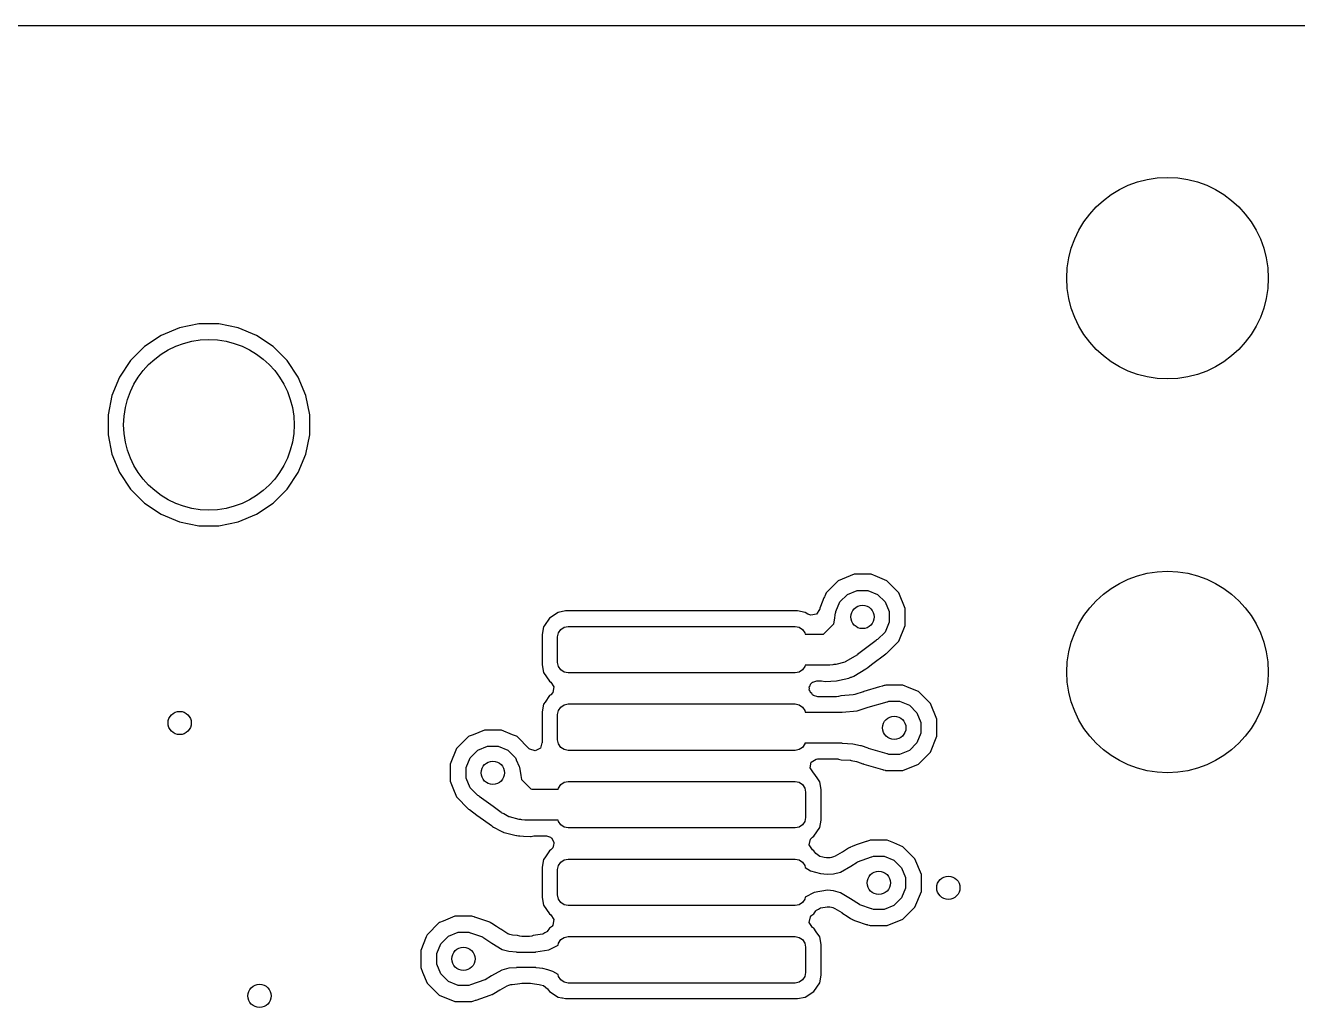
# Model space of a CAD drawing. Extents: x 114.9 to 199.6, y -137.1 to -76.7.
# Drawn here: x 183.16 to 191.37, y -82.98 to -76.65 of the extents above; entities that cross this region are included whole.
import ezdxf

# ---------------------------------------------------------------- set-up
doc = ezdxf.new("R2010")
doc.units = 0
doc.layers.add('BLACK', color=7, linetype='CONTINUOUS')

msp = doc.modelspace()

# ---------------------------------------------------------------- linework, layer by layer
at = {"layer": 'BLACK', "linetype": 'CONTINUOUS'}
for p, q in [((115.67417, -76.6505), (198.78583, -76.6505)), ((184.158257, -78.600498), (184.039874, -78.649534)), ((184.158262, -78.600497), (184.158257, -78.600498)), ((184.283927, -78.5755), (184.158262, -78.600497)), ((184.283931, -78.5755), (184.283927, -78.5755)), ((184.412069, -78.5755), (184.283931, -78.5755)), ((184.412072, -78.5755), (184.412069, -78.5755)), ((184.537737, -78.600497), (184.412072, -78.5755)), ((184.537742, -78.600498), (184.537737, -78.600497)), ((184.537744, -78.600499), (184.537742, -78.600498)), ((184.656127, -78.649535), (184.537744, -78.600499)), ((184.039874, -78.649534), (183.933331, -78.720723)), ((184.762669, -78.720724), (184.656127, -78.649535)), ((183.933331, -78.720723), (183.842723, -78.811331)), ((184.853276, -78.811331), (184.762669, -78.720724)), ((183.842723, -78.811331), (183.771534, -78.917874)), ((184.924465, -78.917873), (184.853276, -78.811331)), ((183.771534, -78.917874), (183.722498, -79.036257)), ((184.973501, -79.036256), (184.924465, -78.917873)), ((183.722497, -79.036262), (183.6975, -79.161927)), ((183.722498, -79.036257), (183.722497, -79.036262)), ((184.9985, -79.161931), (184.973501, -79.036256)), ((183.6975, -79.161927), (183.6975, -79.290072)), ((184.9985, -79.290069), (184.9985, -79.161931)), ((183.6975, -79.290072), (183.722497, -79.415737)), ((184.973501, -79.415744), (184.9985, -79.290069)), ((183.722497, -79.415737), (183.722498, -79.415742)), ((183.722498, -79.415742), (183.722499, -79.415744)), ((183.722499, -79.415744), (183.771535, -79.534127)), ((184.924465, -79.534127), (184.973501, -79.415744)), ((183.771535, -79.534127), (183.842724, -79.640669)), ((184.853276, -79.640669), (184.924465, -79.534127)), ((183.842724, -79.640669), (183.933331, -79.731276)), ((184.762669, -79.731276), (184.853276, -79.640669)), ((183.933331, -79.731276), (184.039873, -79.802465)), ((184.656127, -79.802465), (184.762669, -79.731276)), ((184.039873, -79.802465), (184.158256, -79.851501)), ((184.158256, -79.851501), (184.283931, -79.8765)), ((184.412069, -79.8765), (184.537744, -79.851501)), ((184.537744, -79.851501), (184.656127, -79.802465)), ((184.283931, -79.8765), (184.412069, -79.8765)), ((188.408939, -80.231445), (188.331443, -80.30894)), ((188.40894, -80.231444), (188.408939, -80.231445)), ((188.510198, -80.1895), (188.40894, -80.231444)), ((188.5102, -80.1895), (188.510198, -80.1895)), ((188.6198, -80.1895), (188.5102, -80.1895)), ((188.619801, -80.1895), (188.6198, -80.1895)), ((188.661744, -80.206874), (188.619801, -80.1895)), ((188.721058, -80.231443), (188.661744, -80.206874)), ((188.721059, -80.231444), (188.721058, -80.231443)), ((188.721061, -80.231445), (188.721059, -80.231444)), ((188.798555, -80.308939), (188.721061, -80.231445)), ((188.316225, -80.341838), (188.294012, -80.397216)), ((188.320585, -80.335151), (188.316225, -80.341838)), ((188.322328, -80.330944), (188.320585, -80.335151)), ((188.331443, -80.30894), (188.322327, -80.330943)), ((188.322327, -80.330943), (188.322328, -80.330944)), ((188.419493, -80.367775), (188.467775, -80.319493)), ((188.467775, -80.319493), (188.530859, -80.293363)), ((188.530859, -80.293363), (188.599141, -80.293363)), ((188.599141, -80.293363), (188.662225, -80.319493)), ((188.662225, -80.319493), (188.710507, -80.367775)), ((188.798555, -80.30894), (188.798555, -80.308939)), ((188.798557, -80.308942), (188.798555, -80.30894)), ((188.8405, -80.4102), (188.798557, -80.308942)), ((186.649569, -80.4255), (186.600364, -80.435287)), ((188.146435, -80.4255), (186.649569, -80.4255)), ((188.195632, -80.435285), (188.146435, -80.4255)), ((188.288488, -80.415871), (188.267638, -80.447044)), ((188.288554, -80.41554), (188.288488, -80.415871)), ((188.288667, -80.414388), (188.288554, -80.41554)), ((188.289501, -80.410194), (188.288667, -80.414388)), ((188.289893, -80.409248), (188.289501, -80.410194)), ((188.290573, -80.407603), (188.289893, -80.409248)), ((188.294012, -80.397216), (188.290573, -80.407603)), ((188.391929, -80.436492), (188.393363, -80.432916)), ((188.393363, -80.430859), (188.419493, -80.367775)), ((188.393363, -80.432916), (188.393363, -80.430859)), ((188.710507, -80.367775), (188.736637, -80.430859)), ((188.736637, -80.430859), (188.736637, -80.499141)), ((188.8405, -80.5198), (188.8405, -80.4102)), ((186.544568, -80.472568), (186.513012, -80.519797)), ((186.600364, -80.435287), (186.544568, -80.472568)), ((188.213211, -80.447031), (188.195632, -80.435285)), ((188.230852, -80.454343), (188.213211, -80.447031)), ((188.267638, -80.447044), (188.230852, -80.454343)), ((188.312759, -80.575818), (188.379453, -80.509124)), ((188.379453, -80.509124), (188.384955, -80.485688)), ((188.384955, -80.485688), (188.391196, -80.439273)), ((188.391196, -80.439273), (188.391929, -80.436492)), ((188.736637, -80.499141), (188.710507, -80.562225)), ((186.507287, -80.528365), (186.4975, -80.577567)), ((186.4975, -80.577567), (186.4975, -80.577569)), ((186.4975, -80.577569), (186.4975, -80.57757)), ((186.4975, -80.57757), (186.4975, -80.77443)), ((186.513012, -80.519797), (186.507287, -80.528365)), ((186.598, -80.594182), (186.60319, -80.56809)), ((186.598, -80.757818), (186.598, -80.594182)), ((186.60319, -80.56809), (186.61797, -80.54597)), ((186.61797, -80.54597), (186.64009, -80.53119)), ((186.64009, -80.53119), (186.666182, -80.526)), ((186.666182, -80.526), (188.129818, -80.526)), ((188.129818, -80.526), (188.15591, -80.53119)), ((188.15591, -80.53119), (188.17803, -80.54597)), ((188.17803, -80.54597), (188.19281, -80.56809)), ((188.19281, -80.56809), (188.194383, -80.576)), ((188.194383, -80.576), (188.312406, -80.576)), ((188.312406, -80.576), (188.312759, -80.575818)), ((188.710507, -80.562225), (188.662225, -80.610507)), ((188.798557, -80.621058), (188.8405, -80.5198)), ((188.653358, -80.617116), (188.558458, -80.68786)), ((188.655886, -80.613132), (188.653358, -80.617116)), ((188.662225, -80.610507), (188.655886, -80.613132)), ((188.721058, -80.698557), (188.798557, -80.621058)), ((186.60319, -80.78391), (186.598, -80.757818)), ((188.450804, -80.756557), (188.392316, -80.770768)), ((188.454035, -80.755236), (188.450804, -80.756557)), ((188.532114, -80.708666), (188.454035, -80.755236)), ((188.533401, -80.707777), (188.532114, -80.708666)), ((188.558458, -80.68786), (188.533401, -80.707777)), ((188.623399, -80.771035), (188.715928, -80.70206)), ((188.715928, -80.70206), (188.717975, -80.700616)), ((188.717975, -80.700616), (188.721054, -80.698558)), ((188.721054, -80.698558), (188.721058, -80.698557)), ((186.4975, -80.77443), (186.507287, -80.823635)), ((186.507287, -80.823635), (186.544568, -80.879431)), ((186.61797, -80.80603), (186.60319, -80.78391)), ((186.64009, -80.82081), (186.61797, -80.80603)), ((186.666182, -80.826), (186.64009, -80.82081)), ((188.129818, -80.826), (186.666182, -80.826)), ((188.15591, -80.82081), (188.129818, -80.826)), ((188.17803, -80.80603), (188.15591, -80.82081)), ((188.19281, -80.78391), (188.17803, -80.80603)), ((188.194383, -80.776), (188.19281, -80.78391)), ((188.354, -80.776), (188.194383, -80.776)), ((188.373509, -80.774079), (188.354, -80.776)), ((188.379199, -80.771721), (188.373509, -80.774079)), ((188.390234, -80.771079), (188.379199, -80.771721)), ((188.392316, -80.770768), (188.390234, -80.771079)), ((188.508077, -80.845843), (188.586156, -80.799273)), ((188.586156, -80.799273), (188.592074, -80.79547)), ((188.592074, -80.79547), (188.593361, -80.794581)), ((188.593361, -80.794581), (188.599048, -80.790365)), ((188.599048, -80.790365), (188.622243, -80.771926)), ((188.622243, -80.771926), (188.623399, -80.771035)), ((186.544568, -80.879431), (186.553289, -80.885258)), ((186.553289, -80.885258), (186.574125, -80.916441)), ((186.574125, -80.916441), (186.566808, -80.953223)), ((188.221874, -80.935558), (188.223782, -80.925965)), ((188.221888, -80.916375), (188.227295, -80.908305)), ((188.223782, -80.925965), (188.221888, -80.916375)), ((188.227295, -80.908305), (188.229191, -80.898775)), ((188.229191, -80.898775), (188.24276, -80.885224)), ((188.24276, -80.885224), (188.243514, -80.88472)), ((188.243514, -80.88472), (188.270682, -80.8765)), ((188.270682, -80.8765), (188.291406, -80.8765)), ((188.291406, -80.8765), (188.298155, -80.876967)), ((188.298155, -80.876967), (188.299796, -80.877195)), ((188.299796, -80.877195), (188.324276, -80.8806)), ((188.324276, -80.8806), (188.396368, -80.876401)), ((188.396368, -80.876401), (188.40582, -80.875421)), ((188.40582, -80.875421), (188.405829, -80.875419)), ((188.405829, -80.875419), (188.405835, -80.875419)), ((188.405835, -80.875419), (188.407323, -80.875196)), ((188.407323, -80.875196), (188.407902, -80.87511)), ((188.407902, -80.87511), (188.417225, -80.873285)), ((188.417225, -80.873285), (188.475713, -80.859074)), ((188.475713, -80.859074), (188.49073, -80.85421)), ((188.49073, -80.85421), (188.490734, -80.854208)), ((188.490734, -80.854208), (188.490738, -80.854207)), ((188.490738, -80.854207), (188.493943, -80.852897)), ((188.493943, -80.852897), (188.493952, -80.852893)), ((188.493952, -80.852893), (188.493955, -80.852891)), ((188.493955, -80.852891), (188.493961, -80.852889)), ((188.493961, -80.852889), (188.508077, -80.845843)), ((188.674605, -80.916441), (188.572564, -80.946555)), ((188.69378, -80.910782), (188.674605, -80.916441)), ((188.693784, -80.910781), (188.69378, -80.910782)), ((188.693798, -80.910779), (188.693784, -80.910781)), ((188.694381, -80.910726), (188.693798, -80.910779)), ((188.694699, -80.910606), (188.694381, -80.910726)), ((188.696148, -80.91033), (188.694699, -80.910606)), ((188.703811, -80.9072), (188.6961, -80.910083)), ((188.6961, -80.910083), (188.696148, -80.91033)), ((188.708677, -80.907201), (188.703811, -80.9072)), ((188.7152, -80.9045), (188.708677, -80.907201)), ((188.8248, -80.9045), (188.7152, -80.9045)), ((188.824801, -80.9045), (188.8248, -80.9045)), ((188.866744, -80.921874), (188.824801, -80.9045)), ((188.926058, -80.946443), (188.866744, -80.921874)), ((186.544568, -80.972568), (186.516924, -81.013942)), ((186.553289, -80.966742), (186.544568, -80.972568)), ((186.566808, -80.953223), (186.553289, -80.966742)), ((188.227271, -80.943636), (188.221874, -80.935558)), ((188.229154, -80.953167), (188.227271, -80.943636)), ((188.237275, -80.958609), (188.229154, -80.953167)), ((188.242709, -80.966741), (188.237275, -80.958609)), ((188.249445, -80.971242), (188.242709, -80.966741)), ((188.276669, -80.9795), (188.249445, -80.971242)), ((188.39779, -80.9795), (188.276669, -80.9795)), ((188.410457, -80.977834), (188.39779, -80.9795)), ((188.424903, -80.973967), (188.410457, -80.977834)), ((188.504457, -80.967049), (188.424903, -80.973967)), ((188.515147, -80.964901), (188.504457, -80.967049)), ((188.570108, -80.94731), (188.515147, -80.964901)), ((188.570809, -80.94709), (188.570108, -80.94731)), ((188.570818, -80.947088), (188.570809, -80.94709)), ((188.570887, -80.947066), (188.570818, -80.947088)), ((188.571055, -80.947013), (188.570887, -80.947066)), ((188.572564, -80.946555), (188.571055, -80.947013)), ((188.726438, -81.012264), (188.735859, -81.008363)), ((188.735859, -81.008363), (188.804141, -81.008363)), ((188.804141, -81.008363), (188.867225, -81.034493)), ((188.926059, -80.946444), (188.926058, -80.946443)), ((188.926061, -80.946445), (188.926059, -80.946444)), ((189.003555, -81.023939), (188.926061, -80.946445)), ((186.507287, -81.028365), (186.4975, -81.077567)), ((186.4975, -81.077567), (186.4975, -81.077569)), ((186.4975, -81.077569), (186.4975, -81.07757)), ((186.4975, -81.07757), (186.4975, -81.274433)), ((186.516924, -81.013942), (186.507287, -81.028365)), ((186.598, -81.094182), (186.60319, -81.06809)), ((186.60319, -81.06809), (186.61797, -81.04597)), ((186.61797, -81.04597), (186.64009, -81.03119)), ((186.64009, -81.03119), (186.666182, -81.026)), ((186.666182, -81.026), (188.129818, -81.026)), ((188.129818, -81.026), (188.15591, -81.03119)), ((188.15591, -81.03119), (188.17803, -81.04597)), ((188.17803, -81.04597), (188.19281, -81.06809)), ((188.19281, -81.06809), (188.195179, -81.08)), ((188.195179, -81.08), (188.432052, -81.08)), ((188.432052, -81.08), (188.434047, -81.07907)), ((188.434047, -81.07907), (188.530836, -81.070654)), ((188.530836, -81.070654), (188.602229, -81.047803)), ((188.602229, -81.047803), (188.602431, -81.04774)), ((188.602431, -81.04774), (188.723642, -81.011968)), ((188.723642, -81.011968), (188.726438, -81.012264)), ((188.867225, -81.034493), (188.915507, -81.082775)), ((188.915507, -81.082775), (188.941637, -81.145859)), ((189.003555, -81.02394), (189.003555, -81.023939)), ((189.003557, -81.023942), (189.003555, -81.02394)), ((189.0455, -81.1252), (189.003557, -81.023942)), ((186.598, -81.257818), (186.598, -81.094182)), ((188.941637, -81.145859), (188.941637, -81.214141)), ((189.0455, -81.2348), (189.0455, -81.1252)), ((186.02394, -81.236444), (185.946444, -81.31394)), ((186.027909, -81.2348), (186.02394, -81.236444)), ((186.05205, -81.2248), (186.027909, -81.2348)), ((186.125198, -81.1945), (186.05205, -81.2248)), ((186.1252, -81.1945), (186.125198, -81.1945)), ((186.2348, -81.1945), (186.1252, -81.1945)), ((186.234801, -81.1945), (186.2348, -81.1945)), ((186.306403, -81.224159), (186.234801, -81.1945)), ((186.332091, -81.2348), (186.306403, -81.224159)), ((186.33606, -81.236444), (186.332091, -81.2348)), ((186.414153, -81.314538), (186.33606, -81.236444)), ((188.941637, -81.214141), (188.915507, -81.277225)), ((189.003557, -81.336058), (189.0455, -81.2348)), ((185.946444, -81.31394), (185.9045, -81.415198)), ((186.034493, -81.372775), (186.082775, -81.324493)), ((186.082775, -81.324493), (186.145859, -81.298363)), ((186.145859, -81.298363), (186.214141, -81.298363)), ((186.214141, -81.298363), (186.277225, -81.324493)), ((186.277225, -81.324493), (186.325507, -81.372775)), ((186.41771, -81.317762), (186.414153, -81.314538)), ((186.453596, -81.328655), (186.41771, -81.317762)), ((186.486673, -81.310981), (186.453596, -81.328655)), ((186.497037, -81.276839), (186.486673, -81.310981)), ((186.497501, -81.276839), (186.497037, -81.276839)), ((186.4975, -81.274433), (186.497566, -81.275095)), ((186.497566, -81.275095), (186.4975, -81.275309)), ((186.4975, -81.275309), (186.497501, -81.276839)), ((186.60319, -81.28391), (186.598, -81.257818)), ((186.61797, -81.30603), (186.60319, -81.28391)), ((186.64009, -81.32081), (186.61797, -81.30603)), ((186.666182, -81.326), (186.64009, -81.32081)), ((188.129818, -81.326), (186.666182, -81.326)), ((188.15591, -81.32081), (188.129818, -81.326)), ((188.17803, -81.30603), (188.15591, -81.32081)), ((188.19281, -81.28391), (188.17803, -81.30603)), ((188.193588, -81.28), (188.19281, -81.28391)), ((188.433085, -81.28), (188.193588, -81.28)), ((188.434393, -81.280632), (188.433085, -81.28)), ((188.503357, -81.284585), (188.434393, -81.280632)), ((188.551741, -81.295126), (188.503357, -81.284585)), ((188.558875, -81.296681), (188.551741, -81.295126)), ((188.558879, -81.296682), (188.558875, -81.296681)), ((188.602023, -81.312118), (188.558879, -81.296682)), ((188.602652, -81.312324), (188.602023, -81.312118)), ((188.72364, -81.34803), (188.602652, -81.312324)), ((188.867225, -81.325507), (188.804141, -81.351637)), ((188.915507, -81.277225), (188.867225, -81.325507)), ((188.926061, -81.413555), (189.003555, -81.336061)), ((189.003555, -81.33606), (189.003557, -81.336058)), ((189.003555, -81.336061), (189.003555, -81.33606)), ((185.9045, -81.415198), (185.9045, -81.524801)), ((186.008363, -81.435859), (186.034493, -81.372775)), ((186.325507, -81.372775), (186.330017, -81.383663)), ((186.330017, -81.383663), (186.330137, -81.383744)), ((186.330137, -81.383744), (186.3311, -81.385507)), ((186.3311, -81.385507), (186.350798, -81.430342)), ((188.227114, -81.439059), (188.23443, -81.402277)), ((188.23443, -81.402277), (188.265613, -81.381442)), ((188.265613, -81.381442), (188.275172, -81.3805)), ((188.275172, -81.3805), (188.401046, -81.3805)), ((188.401046, -81.3805), (188.40622, -81.380774)), ((188.40622, -81.380774), (188.409831, -81.381157)), ((188.409831, -81.381157), (188.428356, -81.385959)), ((188.428356, -81.385959), (188.486345, -81.389282)), ((188.486345, -81.389282), (188.487533, -81.389409)), ((188.487533, -81.389409), (188.487852, -81.389582)), ((188.487852, -81.389582), (188.492789, -81.390257)), ((188.492789, -81.390257), (188.526668, -81.397639)), ((188.526668, -81.397639), (188.532731, -81.399376)), ((188.532731, -81.399376), (188.566484, -81.411452)), ((188.566484, -81.411452), (188.569187, -81.412378)), ((188.569187, -81.412378), (188.569816, -81.412584)), ((188.569816, -81.412584), (188.569862, -81.412599)), ((188.569862, -81.412599), (188.571699, -81.41317)), ((188.571699, -81.41317), (188.57279, -81.41351)), ((188.57279, -81.41351), (188.693778, -81.449216)), ((188.724605, -81.34827), (188.72364, -81.34803)), ((188.726736, -81.347858), (188.724605, -81.34827)), ((188.735859, -81.351637), (188.726736, -81.347858)), ((188.804141, -81.351637), (188.735859, -81.351637)), ((188.8248, -81.4555), (188.926058, -81.413557)), ((188.926058, -81.413557), (188.92606, -81.413555)), ((188.92606, -81.413555), (188.926061, -81.413555)), ((186.008363, -81.504141), (186.008363, -81.435859)), ((186.350798, -81.430342), (186.351622, -81.433098)), ((186.351622, -81.433098), (186.360712, -81.486864)), ((186.360712, -81.486864), (186.360763, -81.487195)), ((186.360763, -81.487195), (186.364359, -81.512937)), ((188.247949, -81.470242), (188.227114, -81.439059)), ((188.251431, -81.472568), (188.247949, -81.470242)), ((188.271726, -81.502942), (188.251431, -81.472568)), ((188.693778, -81.449216), (188.698177, -81.450411)), ((188.698177, -81.450411), (188.699142, -81.450651)), ((188.699142, -81.450651), (188.699144, -81.450651)), ((188.699144, -81.450651), (188.699323, -81.450676)), ((188.699323, -81.450676), (188.700273, -81.450932)), ((188.700273, -81.450932), (188.701737, -81.451297)), ((188.701737, -81.451297), (188.701729, -81.451326)), ((188.701729, -81.451326), (188.711481, -81.45396)), ((188.711481, -81.45396), (188.713748, -81.454898)), ((188.713748, -81.454898), (188.7152, -81.4555)), ((188.7152, -81.4555), (188.715202, -81.4555)), ((188.715202, -81.4555), (188.824798, -81.4555)), ((188.824798, -81.4555), (188.8248, -81.4555)), ((185.9045, -81.524801), (185.921874, -81.566744)), ((185.921874, -81.566744), (185.946443, -81.626058)), ((186.034493, -81.567225), (186.008363, -81.504141)), ((186.082775, -81.615507), (186.034493, -81.567225)), ((186.364359, -81.512937), (186.425296, -81.573874)), ((186.425296, -81.573874), (186.431148, -81.574651)), ((186.431148, -81.574651), (186.433479, -81.576)), ((186.433479, -81.576), (186.601617, -81.576)), ((186.601617, -81.576), (186.60319, -81.56809)), ((186.60319, -81.56809), (186.61797, -81.54597)), ((186.61797, -81.54597), (186.64009, -81.53119)), ((186.64009, -81.53119), (186.666182, -81.526)), ((186.666182, -81.526), (188.129818, -81.526)), ((188.129818, -81.526), (188.15591, -81.53119)), ((188.15591, -81.53119), (188.17803, -81.54597)), ((188.17803, -81.54597), (188.19281, -81.56809)), ((188.19281, -81.56809), (188.198, -81.594182)), ((188.288713, -81.528365), (188.271726, -81.502942)), ((188.298499, -81.577568), (188.288713, -81.528365)), ((188.2985, -81.774433), (188.298499, -81.577568)), ((185.946443, -81.626058), (185.946444, -81.626059)), ((185.946444, -81.626059), (185.946444, -81.62606)), ((185.946444, -81.62606), (186.023939, -81.703554)), ((186.089456, -81.618274), (186.082775, -81.615507)), ((186.09178, -81.622095), (186.089456, -81.618274)), ((186.181627, -81.687828), (186.09178, -81.622095)), ((188.198, -81.594182), (188.198, -81.757818)), ((186.023939, -81.703554), (186.023942, -81.703557)), ((186.023942, -81.703557), (186.023945, -81.703558)), ((186.023945, -81.703558), (186.027957, -81.706239)), ((186.027957, -81.706239), (186.027856, -81.706389)), ((186.027856, -81.706389), (186.029861, -81.707515)), ((186.029861, -81.707515), (186.077514, -81.742378)), ((186.077514, -81.742378), (186.118908, -81.772663)), ((186.233296, -81.726261), (186.181627, -81.687828)), ((186.234749, -81.727183), (186.233296, -81.726261)), ((186.250235, -81.735476), (186.234749, -81.727183)), ((186.284096, -81.753608), (186.250235, -81.735476)), ((186.118908, -81.772663), (186.11922, -81.772893)), ((186.11922, -81.772893), (186.170338, -81.810916)), ((186.170338, -81.810916), (186.176768, -81.815339)), ((186.176768, -81.815339), (186.178217, -81.816258)), ((186.178217, -81.816258), (186.184955, -81.820193)), ((186.184955, -81.820193), (186.234279, -81.846606)), ((186.286745, -81.754636), (186.284096, -81.753608)), ((186.348715, -81.77034), (186.286745, -81.754636)), ((186.350902, -81.770678), (186.348715, -81.77034)), ((186.359502, -81.771184), (186.350902, -81.770678)), ((186.366491, -81.774079), (186.359502, -81.771184)), ((186.386, -81.776), (186.366491, -81.774079)), ((186.601617, -81.776), (186.386, -81.776)), ((186.60319, -81.78391), (186.601617, -81.776)), ((186.61797, -81.80603), (186.60319, -81.78391)), ((186.64009, -81.82081), (186.61797, -81.80603)), ((186.666182, -81.826), (186.64009, -81.82081)), ((188.129818, -81.826), (186.666182, -81.826)), ((188.15591, -81.82081), (188.129818, -81.826)), ((188.17803, -81.80603), (188.15591, -81.82081)), ((188.19281, -81.78391), (188.17803, -81.80603)), ((188.198, -81.757818), (188.19281, -81.78391)), ((188.251431, -81.879431), (188.288713, -81.823635)), ((188.288713, -81.823635), (188.2985, -81.774433)), ((186.234279, -81.846606), (186.234281, -81.846607)), ((186.234281, -81.846607), (186.234286, -81.846609)), ((186.234286, -81.846609), (186.234293, -81.846613)), ((186.234293, -81.846613), (186.245928, -81.851962)), ((186.245928, -81.851962), (186.248577, -81.85299)), ((186.248577, -81.85299), (186.248594, -81.852995)), ((186.248594, -81.852995), (186.248604, -81.852999)), ((186.248604, -81.852999), (186.25185, -81.854035)), ((186.25185, -81.854035), (186.260829, -81.856903)), ((186.260829, -81.856903), (186.322799, -81.872607)), ((186.322799, -81.872607), (186.322809, -81.872609)), ((186.322809, -81.872609), (186.322813, -81.87261)), ((186.322813, -81.87261), (186.322843, -81.872616)), ((186.322843, -81.872616), (186.332569, -81.874596)), ((186.332569, -81.874596), (186.332579, -81.874597)), ((186.332579, -81.874597), (186.332601, -81.874602)), ((186.332601, -81.874602), (186.334788, -81.87494)), ((186.334788, -81.87494), (186.344703, -81.875996)), ((186.344703, -81.875996), (186.344934, -81.876009)), ((186.344934, -81.876009), (186.346118, -81.8765)), ((186.346118, -81.8765), (186.353266, -81.8765)), ((186.353266, -81.8765), (186.377763, -81.877941)), ((186.377763, -81.877941), (186.4227, -81.880587)), ((186.4227, -81.880587), (186.422723, -81.880588)), ((186.422723, -81.880588), (186.425852, -81.880725)), ((186.425852, -81.880725), (186.426401, -81.880741)), ((186.426401, -81.880741), (186.426536, -81.880745)), ((186.426536, -81.880745), (186.426539, -81.880745)), ((186.426539, -81.880745), (186.42654, -81.880745)), ((186.42654, -81.880745), (186.445235, -81.877308)), ((186.445235, -81.877308), (186.454095, -81.8765)), ((186.454095, -81.8765), (186.525318, -81.8765)), ((186.525318, -81.8765), (186.552511, -81.884738)), ((186.552511, -81.884738), (186.553259, -81.885237)), ((186.553259, -81.885237), (186.555885, -81.889161)), ((186.555885, -81.889161), (186.559966, -81.890852)), ((186.559966, -81.890852), (186.564756, -81.902417)), ((186.564756, -81.902417), (186.574117, -81.916404)), ((188.221874, -81.935557), (188.229192, -81.898775)), ((188.229192, -81.898775), (188.242712, -81.885256)), ((188.242712, -81.885256), (188.251431, -81.879431)), ((188.602607, -81.909715), (188.59084, -81.912943)), ((188.609815, -81.90673), (188.602607, -81.909715)), ((188.6152, -81.9045), (188.609815, -81.90673)), ((188.7248, -81.9045), (188.6152, -81.9045)), ((188.724801, -81.9045), (188.7248, -81.9045)), ((188.766744, -81.921874), (188.724801, -81.9045)), ((186.544569, -81.972567), (186.514572, -82.017462)), ((186.54457, -81.972566), (186.544569, -81.972567)), ((186.553291, -81.966739), (186.54457, -81.972566)), ((186.559814, -81.96021), (186.553291, -81.966739)), ((186.559966, -81.960148), (186.559814, -81.96021)), ((186.560028, -81.959996), (186.559966, -81.960148)), ((186.566828, -81.953192), (186.560028, -81.959996)), ((186.570477, -81.93477), (186.566828, -81.953192)), ((186.574318, -81.9255), (186.570477, -81.93477)), ((186.574117, -81.916404), (186.572962, -81.922228)), ((186.572962, -81.922228), (186.574318, -81.9255)), ((188.242709, -81.96674), (188.221874, -81.935557)), ((188.25143, -81.972567), (188.242709, -81.96674)), ((188.26281, -81.989598), (188.25143, -81.972567)), ((188.28963, -82.009355), (188.26281, -81.989598)), ((188.433364, -81.982846), (188.388592, -82.008262)), ((188.435528, -81.981542), (188.433364, -81.982846)), ((188.474604, -81.956612), (188.435528, -81.981542)), ((188.482506, -81.952182), (188.474604, -81.956611)), ((188.474604, -81.956611), (188.474604, -81.956612)), ((188.485079, -81.95074), (188.482506, -81.952182)), ((188.485087, -81.950736), (188.485079, -81.95074)), ((188.487467, -81.949574), (188.485087, -81.950736)), ((188.487476, -81.94957), (188.487467, -81.949574)), ((188.498645, -81.944892), (188.487476, -81.94957)), ((188.52511, -81.935557), (188.498645, -81.944892)), ((188.588103, -81.913337), (188.52511, -81.935557)), ((188.588106, -81.913336), (188.588103, -81.913336)), ((188.588103, -81.913336), (188.588103, -81.913337)), ((188.59084, -81.912943), (188.588106, -81.913336)), ((188.826058, -81.946443), (188.766744, -81.921874)), ((188.826059, -81.946444), (188.826058, -81.946443)), ((188.826061, -81.946445), (188.826059, -81.946444)), ((188.903555, -82.023939), (188.826061, -81.946445)), ((186.507287, -82.028365), (186.4975, -82.077567)), ((186.514572, -82.017462), (186.507287, -82.028365)), ((186.598, -82.094182), (186.60319, -82.06809)), ((186.60319, -82.06809), (186.61797, -82.04597)), ((186.61797, -82.04597), (186.64009, -82.03119)), ((186.64009, -82.03119), (186.666182, -82.026)), ((186.666182, -82.026), (188.129818, -82.026)), ((188.129818, -82.026), (188.15591, -82.03119)), ((188.15591, -82.03119), (188.17803, -82.04597)), ((188.17803, -82.04597), (188.19281, -82.06809)), ((188.19281, -82.06809), (188.195529, -82.081763)), ((188.309249, -82.015169), (188.28963, -82.009355)), ((188.318227, -82.016939), (188.309249, -82.015169)), ((188.333184, -82.018456), (188.318227, -82.016939)), ((188.341717, -82.018574), (188.333184, -82.018456)), ((188.356858, -82.017462), (188.341717, -82.018574)), ((188.3658, -82.015965), (188.356858, -82.017462)), ((188.376933, -82.01302), (188.3658, -82.015965)), ((188.388592, -82.008262), (188.376933, -82.01302)), ((188.423262, -82.109896), (188.488915, -82.072625)), ((188.488915, -82.072625), (188.488943, -82.072606)), ((188.488943, -82.072606), (188.48895, -82.072603)), ((188.48895, -82.072603), (188.531355, -82.045549)), ((188.531355, -82.045549), (188.53375, -82.04438)), ((188.53375, -82.04438), (188.623197, -82.012829)), ((188.623197, -82.012829), (188.624861, -82.012918)), ((188.624861, -82.012918), (188.635859, -82.008363)), ((188.635859, -82.008363), (188.704141, -82.008363)), ((188.704141, -82.008363), (188.767225, -82.034493)), ((188.767225, -82.034493), (188.815507, -82.082775)), ((188.903555, -82.02394), (188.903555, -82.023939)), ((188.903557, -82.023942), (188.903555, -82.02394)), ((188.9455, -82.1252), (188.903557, -82.023942)), ((186.4975, -82.077567), (186.4975, -82.077568)), ((186.4975, -82.077568), (186.4975, -82.07757)), ((186.4975, -82.07757), (186.4975, -82.27443)), ((186.598, -82.257818), (186.598, -82.094182)), ((188.195529, -82.081763), (188.22932, -82.101521)), ((188.22932, -82.101521), (188.293167, -82.12044)), ((188.293167, -82.12044), (188.335974, -82.12478)), ((188.335974, -82.12478), (188.378901, -82.121629)), ((188.378901, -82.121629), (188.423262, -82.109896)), ((188.815507, -82.082775), (188.841637, -82.145859)), ((188.841637, -82.145859), (188.841637, -82.214141)), ((188.9455, -82.2348), (188.9455, -82.1252)), ((188.338181, -82.227599), (188.25399, -82.241314)), ((188.338394, -82.227489), (188.338181, -82.227599)), ((188.378535, -82.230632), (188.338394, -82.227489)), ((188.378538, -82.230632), (188.378535, -82.230632)), ((188.378539, -82.230633), (188.378538, -82.230632)), ((188.42255, -82.243062), (188.378539, -82.230633)), ((188.841637, -82.214141), (188.815507, -82.277225)), ((188.903557, -82.336058), (188.9455, -82.2348)), ((186.4975, -82.27443), (186.507287, -82.323635)), ((186.60319, -82.28391), (186.598, -82.257818)), ((186.61797, -82.30603), (186.60319, -82.28391)), ((186.64009, -82.32081), (186.61797, -82.30603)), ((186.666182, -82.326), (186.64009, -82.32081)), ((188.15591, -82.32081), (188.129818, -82.326)), ((188.17803, -82.30603), (188.15591, -82.32081)), ((188.19281, -82.28391), (188.17803, -82.30603)), ((188.195312, -82.271329), (188.19281, -82.28391)), ((188.253986, -82.241315), (188.195312, -82.271329)), ((188.25399, -82.241314), (188.253986, -82.241315)), ((188.487955, -82.283145), (188.42255, -82.243062)), ((188.487967, -82.283153), (188.487955, -82.283145)), ((188.544722, -82.320422), (188.487967, -82.283153)), ((188.547397, -82.321726), (188.544722, -82.320422)), ((188.623307, -82.347392), (188.547397, -82.321726)), ((188.815507, -82.277225), (188.767225, -82.325507)), ((185.935198, -82.3945), (185.859156, -82.425999)), ((185.9352, -82.3945), (185.935198, -82.3945)), ((186.0448, -82.3945), (185.9352, -82.3945)), ((186.051402, -82.397234), (186.0448, -82.3945)), ((186.060177, -82.399679), (186.051402, -82.397234)), ((186.060175, -82.399689), (186.060177, -82.399679)), ((186.06151, -82.40005), (186.060175, -82.399689)), ((186.062778, -82.400404), (186.06151, -82.40005)), ((186.06286, -82.400416), (186.062778, -82.400404)), ((186.064286, -82.400802), (186.06286, -82.400416)), ((186.070646, -82.402743), (186.064286, -82.400802)), ((186.147257, -82.428792), (186.070646, -82.402743)), ((186.507287, -82.323635), (186.544568, -82.379431)), ((186.544568, -82.379431), (186.553289, -82.385258)), ((186.553289, -82.385258), (186.574125, -82.416441)), ((188.129818, -82.326), (186.666182, -82.326)), ((188.221874, -82.435559), (188.22919, -82.398777)), ((188.22919, -82.398777), (188.233969, -82.392717)), ((188.233969, -82.392717), (188.237894, -82.388475)), ((188.237894, -82.388475), (188.251431, -82.379431)), ((188.251431, -82.379431), (188.264848, -82.35935)), ((188.264848, -82.35935), (188.267475, -82.356512)), ((188.267475, -82.356512), (188.281259, -82.350166)), ((188.281259, -82.350166), (188.293877, -82.341736)), ((188.293877, -82.341736), (188.295547, -82.341434)), ((188.295547, -82.341434), (188.337314, -82.334629)), ((188.337314, -82.334629), (188.349008, -82.334142)), ((188.349008, -82.334142), (188.355072, -82.334616)), ((188.355072, -82.334616), (188.364554, -82.336309)), ((188.364554, -82.336309), (188.37334, -82.338791)), ((188.37334, -82.338791), (188.385621, -82.344166)), ((188.385621, -82.344166), (188.430784, -82.371843)), ((188.430784, -82.371843), (188.432041, -82.37264)), ((188.432041, -82.37264), (188.471844, -82.398778)), ((188.471844, -82.398778), (188.486807, -82.408604)), ((188.624707, -82.34777), (188.623307, -82.347392)), ((188.625945, -82.34753), (188.624707, -82.34777)), ((188.635859, -82.351637), (188.625945, -82.34753)), ((188.704141, -82.351637), (188.635859, -82.351637)), ((188.767225, -82.325507), (188.704141, -82.351637)), ((188.826061, -82.413555), (188.903555, -82.336061)), ((188.903555, -82.33606), (188.903557, -82.336058)), ((188.903555, -82.336061), (188.903555, -82.33606)), ((185.83394, -82.436444), (185.756444, -82.51394)), ((185.836072, -82.435561), (185.83394, -82.436444)), ((185.859156, -82.425999), (185.836072, -82.435561)), ((186.15449, -82.431786), (186.147257, -82.428792)), ((186.159842, -82.434001), (186.15449, -82.431786)), ((186.162459, -82.435287), (186.159842, -82.434001)), ((186.162545, -82.43533), (186.162459, -82.435287)), ((186.174359, -82.442118), (186.162545, -82.43533)), ((186.202816, -82.461012), (186.174359, -82.442118)), ((186.229371, -82.478642), (186.202816, -82.461012)), ((186.23068, -82.47948), (186.229371, -82.478642)), ((186.276515, -82.507801), (186.23068, -82.47948)), ((186.544569, -82.472569), (186.531155, -82.492642)), ((186.5581, -82.463527), (186.544569, -82.472569)), ((186.562029, -82.459282), (186.5581, -82.463527)), ((186.566808, -82.453223), (186.562029, -82.459282)), ((186.574125, -82.416441), (186.566808, -82.453223)), ((188.24271, -82.466741), (188.221874, -82.435559)), ((188.25143, -82.472567), (188.24271, -82.466741)), ((188.266843, -82.495634), (188.25143, -82.472567)), ((188.486807, -82.408604), (188.486824, -82.408615)), ((188.486824, -82.408615), (188.495044, -82.413291)), ((188.495044, -82.413291), (188.498493, -82.415254)), ((188.498493, -82.415254), (188.501168, -82.416558)), ((188.501168, -82.416558), (188.513606, -82.421668)), ((188.513606, -82.421668), (188.526418, -82.426)), ((188.526418, -82.426), (188.589513, -82.447333)), ((188.589513, -82.447333), (188.595788, -82.44924)), ((188.595788, -82.44924), (188.595807, -82.449245)), ((188.595807, -82.449245), (188.597207, -82.449623)), ((188.597207, -82.449623), (188.597212, -82.449623)), ((188.597212, -82.449623), (188.597281, -82.449634)), ((188.597281, -82.449634), (188.598393, -82.449943)), ((188.598393, -82.449943), (188.599899, -82.45035)), ((188.599899, -82.45035), (188.599895, -82.450361)), ((188.599895, -82.450361), (188.608721, -82.452816)), ((188.608721, -82.452816), (188.6152, -82.4555)), ((188.6152, -82.4555), (188.615202, -82.4555)), ((188.615202, -82.4555), (188.724798, -82.4555)), ((188.724798, -82.4555), (188.7248, -82.4555)), ((188.7248, -82.4555), (188.826058, -82.413557)), ((188.826058, -82.413557), (188.82606, -82.413555)), ((188.82606, -82.413555), (188.826061, -82.413555)), ((185.750469, -82.528364), (185.7145, -82.615198)), ((185.756443, -82.513942), (185.750469, -82.528364)), ((185.756444, -82.51394), (185.756443, -82.513941)), ((185.756443, -82.513941), (185.756443, -82.513942)), ((185.844493, -82.572775), (185.892775, -82.524493)), ((185.892775, -82.524493), (185.955859, -82.498363)), ((185.955859, -82.498363), (186.024141, -82.498363)), ((186.024141, -82.498363), (186.034085, -82.502482)), ((186.034085, -82.502482), (186.035287, -82.50225)), ((186.035287, -82.50225), (186.036701, -82.502633)), ((186.036701, -82.502633), (186.113292, -82.528676)), ((186.113292, -82.528676), (186.115997, -82.530006)), ((186.115997, -82.530006), (186.173103, -82.56792)), ((186.173103, -82.56792), (186.239455, -82.608917)), ((186.288946, -82.51327), (186.276515, -82.507801)), ((186.297496, -82.515686), (186.288946, -82.51327)), ((186.306991, -82.517382), (186.297496, -82.515686)), ((186.340094, -82.519976), (186.306991, -82.517382)), ((186.353183, -82.523664), (186.340094, -82.519976)), ((186.36647, -82.5255), (186.353183, -82.523664)), ((186.417104, -82.5255), (186.36647, -82.5255)), ((186.432403, -82.52305), (186.417104, -82.5255)), ((186.440855, -82.520271), (186.432403, -82.52305)), ((186.440859, -82.520271), (186.440855, -82.520271)), ((186.500442, -82.510564), (186.440859, -82.520271)), ((186.50212, -82.510261), (186.500442, -82.510564)), ((186.514738, -82.50183), (186.50212, -82.510261)), ((186.528526, -82.495484), (186.514738, -82.50183)), ((186.531155, -82.492642), (186.528526, -82.495484)), ((186.600687, -82.580669), (186.60319, -82.56809)), ((186.60319, -82.56809), (186.61797, -82.54597)), ((186.61797, -82.54597), (186.64009, -82.53119)), ((186.64009, -82.53119), (186.666182, -82.526)), ((186.666182, -82.526), (188.129818, -82.526)), ((188.129818, -82.526), (188.15591, -82.53119)), ((188.15591, -82.53119), (188.17803, -82.54597)), ((188.17803, -82.54597), (188.19281, -82.56809)), ((188.19281, -82.56809), (188.198, -82.594182)), ((188.288713, -82.528365), (188.266843, -82.495634)), ((188.298499, -82.577568), (188.288713, -82.528365)), ((185.7145, -82.615198), (185.7145, -82.724801)), ((185.818363, -82.635859), (185.844493, -82.572775)), ((185.818363, -82.704141), (185.818363, -82.635859)), ((186.239455, -82.608917), (186.239454, -82.608917)), ((186.239454, -82.608917), (186.256804, -82.613819)), ((186.256804, -82.613819), (186.283506, -82.621365)), ((186.283506, -82.621365), (186.331852, -82.625154)), ((186.331852, -82.625154), (186.333513, -82.626)), ((186.333513, -82.626), (186.454695, -82.626)), ((186.454695, -82.626), (186.457817, -82.6244)), ((186.457817, -82.6244), (186.542009, -82.610686)), ((186.542009, -82.610686), (186.600687, -82.580669)), ((188.198, -82.594182), (188.198, -82.757818)), ((188.2985, -82.774433), (188.298499, -82.577568)), ((185.7145, -82.724801), (185.726927, -82.754801)), ((185.844493, -82.767225), (185.818363, -82.704141)), ((186.282697, -82.730288), (186.237999, -82.741798)), ((186.282703, -82.730287), (186.282697, -82.730288)), ((186.331772, -82.726777), (186.282703, -82.730287)), ((186.333473, -82.726), (186.331772, -82.726777)), ((186.456539, -82.726), (186.333473, -82.726)), ((186.45852, -82.727066), (186.456539, -82.726)), ((186.502821, -82.731558), (186.45852, -82.727066)), ((186.502827, -82.731559), (186.502821, -82.731558)), ((186.502833, -82.73156), (186.502827, -82.731559)), ((186.534756, -82.741019), (186.502833, -82.73156)), ((185.726927, -82.754801), (185.756443, -82.826058)), ((185.892775, -82.815507), (185.844493, -82.767225)), ((186.127833, -82.805375), (186.036779, -82.837217)), ((186.130157, -82.804262), (186.127833, -82.805375)), ((186.171644, -82.77842), (186.130157, -82.804262)), ((186.237994, -82.741801), (186.171644, -82.77842)), ((186.237999, -82.741798), (186.237994, -82.741801)), ((186.566678, -82.750478), (186.534756, -82.741019)), ((186.56668, -82.750479), (186.566678, -82.750478)), ((186.60047, -82.770236), (186.56668, -82.750479)), ((186.60319, -82.78391), (186.60047, -82.770236)), ((186.61797, -82.80603), (186.60319, -82.78391)), ((186.64009, -82.82081), (186.61797, -82.80603)), ((188.17803, -82.80603), (188.15591, -82.82081)), ((188.19281, -82.78391), (188.17803, -82.80603)), ((188.198, -82.757818), (188.19281, -82.78391)), ((188.288713, -82.823635), (188.2985, -82.774433)), ((185.756443, -82.826058), (185.756444, -82.826059)), ((185.756444, -82.826059), (185.756445, -82.826061)), ((185.756445, -82.826061), (185.833939, -82.903555)), ((185.955859, -82.841637), (185.892775, -82.815507)), ((186.024141, -82.841637), (185.955859, -82.841637)), ((186.035047, -82.837119), (186.024141, -82.841637)), ((186.036779, -82.837217), (186.035047, -82.837119)), ((186.175726, -82.899413), (186.185936, -82.89381)), ((186.185936, -82.89381), (186.223987, -82.870107)), ((186.223987, -82.870107), (186.226158, -82.868833)), ((186.226158, -82.868833), (186.271825, -82.843628)), ((186.271825, -82.843628), (186.283274, -82.83908)), ((186.283274, -82.83908), (186.295466, -82.83594)), ((186.295466, -82.83594), (186.304174, -82.83452)), ((186.304174, -82.83452), (186.339301, -82.832008)), ((186.339301, -82.832008), (186.354916, -82.828022)), ((186.354916, -82.828022), (186.367035, -82.8265)), ((186.367035, -82.8265), (186.422499, -82.8265)), ((186.422499, -82.8265), (186.436857, -82.82865)), ((186.436857, -82.82865), (186.447877, -82.832028)), ((186.447877, -82.832028), (186.477773, -82.835058)), ((186.477773, -82.835058), (186.486743, -82.836826)), ((186.486743, -82.836826), (186.506366, -82.84264)), ((186.506366, -82.84264), (186.533187, -82.862397)), ((186.533187, -82.862397), (186.544569, -82.879431)), ((186.544569, -82.879431), (186.600365, -82.916713)), ((186.666182, -82.826), (186.64009, -82.82081)), ((188.129818, -82.826), (186.666182, -82.826)), ((188.15591, -82.82081), (188.129818, -82.826)), ((188.195635, -82.916713), (188.251431, -82.879431)), ((188.251431, -82.879431), (188.288713, -82.823635)), ((185.833939, -82.903555), (185.83394, -82.903555)), ((185.83394, -82.903555), (185.833942, -82.903557)), ((185.833942, -82.903557), (185.9352, -82.9455)), ((185.9352, -82.9455), (185.935202, -82.9455)), ((185.935202, -82.9455), (186.044799, -82.9455)), ((186.044799, -82.9455), (186.0448, -82.9455)), ((186.0448, -82.9455), (186.057045, -82.940426)), ((186.057045, -82.940426), (186.068961, -82.937175)), ((186.068961, -82.937175), (186.071605, -82.936803)), ((186.071605, -82.936803), (186.162659, -82.904961)), ((186.162659, -82.904961), (186.173402, -82.900526)), ((186.173402, -82.900526), (186.175726, -82.899413)), ((186.600365, -82.916713), (186.624161, -82.921446)), ((186.624161, -82.921446), (186.628254, -82.922294)), ((186.628254, -82.922294), (186.628429, -82.922295)), ((186.628429, -82.922295), (186.649567, -82.9265)), ((186.649567, -82.9265), (188.146432, -82.926499)), ((188.146432, -82.926499), (188.195635, -82.916713))]:
    msp.add_line(p, q, dxfattribs=at)
at = {"layer": 'BLACK'}
for centre, radius in [((190.533, -78.28), 0.65), ((184.348, -79.226), 0.55), ((190.533, -80.82), 0.65), ((188.565, -80.465), 0.075), ((184.159436, -81.148803), 0.075), ((188.77, -81.18), 0.075), ((186.18, -81.47), 0.075), ((188.67, -82.18), 0.075), ((189.118911, -82.211319), 0.075), ((185.99, -82.67), 0.075), ((184.674584, -82.908892), 0.075)]:
    msp.add_circle(centre, radius, dxfattribs=at)
at = {"layer": 'WHITE'}
for centre, radius in [((190.533, -78.28), 0.65), ((184.348, -79.226), 0.549999), ((190.533, -80.82), 0.65), ((188.565, -80.465), 0.075), ((184.159436, -81.148803), 0.075), ((188.77, -81.18), 0.075), ((186.18, -81.47), 0.075), ((188.67, -82.18), 0.075), ((189.118911, -82.211319), 0.075), ((185.99, -82.67), 0.075), ((184.674584, -82.908892), 0.075)]:
    msp.add_circle(centre, radius, dxfattribs=at)

doc.saveas('drawing.dxf')
